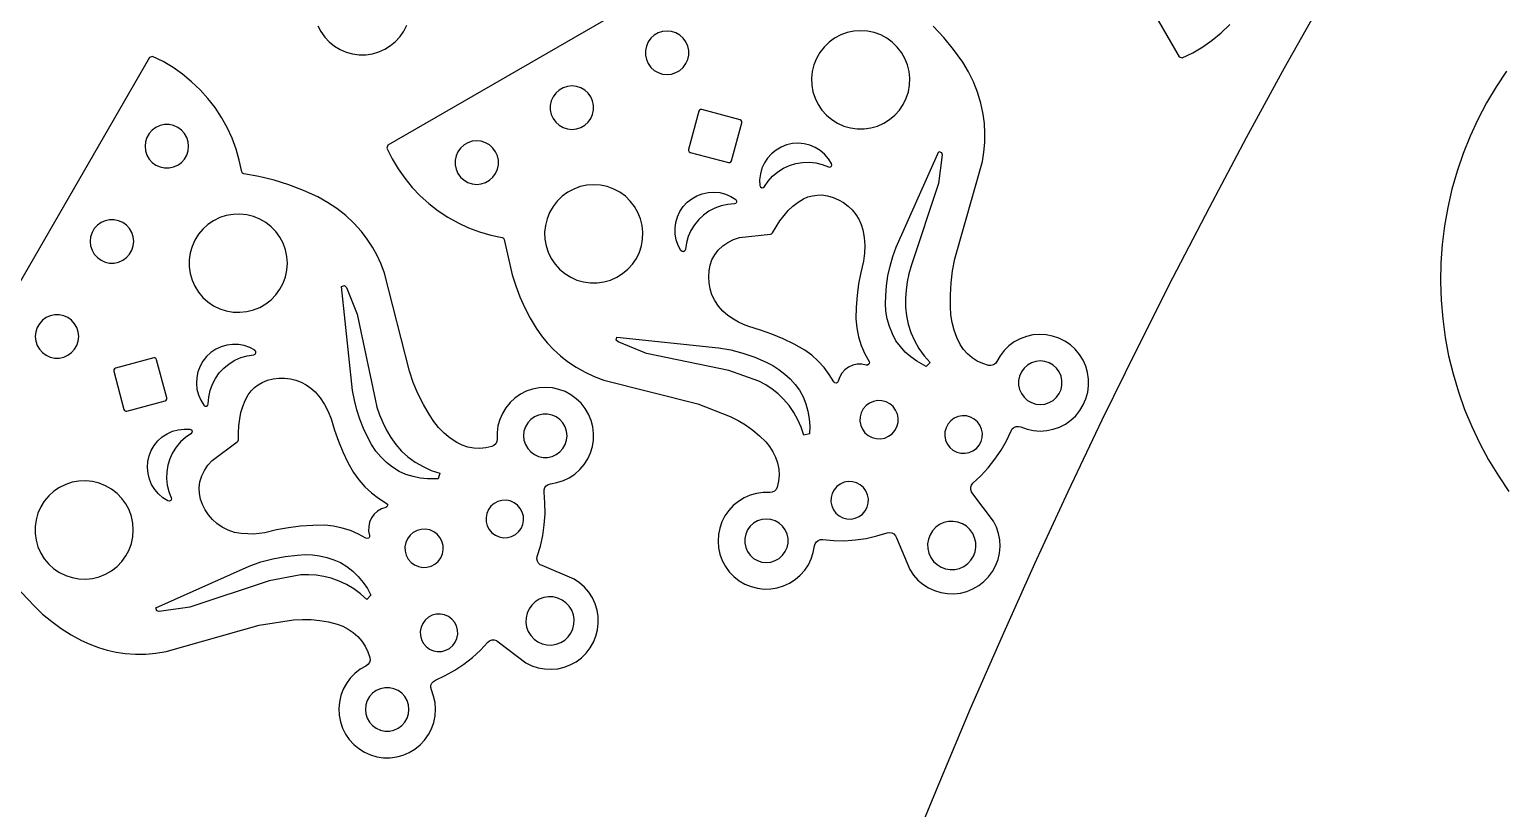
# Model space of a CAD drawing. Extents: x 0 to 1250, y 0 to 2500.
# Drawn here: x 885.3 to 946.1, y 533.3 to 565.5 of the extents above; entities that cross this region are included whole.
import ezdxf

# ---------------------------------------------------------------- set-up
doc = ezdxf.new("R2010")
doc.units = 0
doc.layers.get('0').update_dxf_attribs({"linetype": 'CONTINUOUS', "lineweight": 25})

msp = doc.modelspace()

# ---------------------------------------------------------------- linework, layer by layer
for points in [[(920.886, 584.994), (932.797, 564.365), (932.924, 564.324), (933.357, 564.538), (933.772, 564.785), (934.167, 565.062), (934.54, 565.368), (934.889, 565.701)], [(920.709, 572.623), (900.08, 560.712), (900.039, 560.585), (900.253, 560.152), (900.5, 559.737), (900.777, 559.342), (901.083, 558.969), (901.416, 558.62), (901.775, 558.297), (902.157, 558.001), (902.56, 557.736), (902.982, 557.501), (903.42, 557.299), (903.872, 557.13), (904.336, 556.996), (904.808, 556.898), (904.862, 556.87), (904.89, 556.816), (905.226, 555.355), (905.37, 554.889), (905.541, 554.433), (905.739, 553.988), (905.964, 553.556), (906.214, 553.138), (906.433, 552.828), (906.673, 552.534), (906.934, 552.259), (907.214, 552.002), (907.512, 551.767), (907.864, 551.533), (908.232, 551.325), (908.615, 551.143), (909.009, 550.99), (912.9, 550.015), (914.237, 549.492), (914.56, 549.325), (914.87, 549.136), (915.166, 548.924), (915.445, 548.691), (915.706, 548.438), (915.865, 548.242), (916.001, 548.029), (916.111, 547.802), (916.195, 547.564), (916.243, 547.315), (916.257, 547.061), (916.237, 546.809), (916.183, 546.561), (916.139, 546.468), (916.067, 546.395), (915.974, 546.351), (915.872, 546.341), (915.597, 546.341), (915.325, 546.304), (915.061, 546.23), (914.809, 546.12), (914.574, 545.977), (914.362, 545.802), (914.175, 545.601), (914.018, 545.376), (913.893, 545.131), (913.802, 544.871), (913.749, 544.602), (913.732, 544.328), (913.754, 544.054), (913.812, 543.785), (913.907, 543.527), (914.037, 543.285), (914.198, 543.063), (914.389, 542.864), (914.604, 542.694), (914.841, 542.555), (915.095, 542.45), (915.361, 542.381), (915.634, 542.348), (915.909, 542.354), (916.18, 542.397), (916.443, 542.476), (916.693, 542.592), (916.924, 542.74), (917.133, 542.918), (917.315, 543.124), (917.468, 543.352), (917.588, 543.6), (917.672, 543.861), (917.721, 544.132), (917.746, 544.225), (917.8, 544.305), (917.877, 544.364), (917.969, 544.395), (918.065, 544.396), (918.514, 544.356), (918.964, 544.35), (919.413, 544.38), (919.858, 544.445), (920.297, 544.544), (920.727, 544.678), (920.822, 544.691), (920.917, 544.674), (921.002, 544.628), (921.067, 544.557), (921.106, 544.469), (921.663, 543.151), (921.815, 542.924), (921.996, 542.721), (922.204, 542.544), (922.434, 542.397), (922.682, 542.282), (922.943, 542.203), (923.213, 542.159), (923.486, 542.153), (923.757, 542.184), (924.021, 542.252), (924.274, 542.355), (924.51, 542.491), (924.726, 542.659), (924.917, 542.854), (925.079, 543.073), (925.21, 543.313), (925.308, 543.568), (925.369, 543.834), (925.394, 544.105), (925.382, 544.378), (925.332, 544.647), (925.247, 544.906), (925.127, 545.151), (924.263, 546.292), (924.207, 546.37), (924.178, 546.462), (924.18, 546.558), (924.212, 546.649), (924.272, 546.725), (924.6, 547.033), (924.903, 547.364), (925.181, 547.718), (925.432, 548.091), (925.655, 548.482), (925.847, 548.889), (925.896, 548.972), (925.969, 549.036), (926.058, 549.073), (926.155, 549.079), (926.248, 549.055), (926.507, 548.961), (926.775, 548.904), (927.049, 548.884), (927.324, 548.902), (927.593, 548.957), (927.852, 549.049), (928.096, 549.175), (928.32, 549.334), (928.521, 549.522), (928.694, 549.735), (928.836, 549.97), (928.944, 550.223), (929.017, 550.488), (929.053, 550.76), (929.051, 551.035), (929.012, 551.307), (928.935, 551.571), (928.823, 551.822), (928.678, 552.055), (928.502, 552.267), (928.299, 552.452), (928.073, 552.607), (927.827, 552.73), (927.567, 552.818), (927.297, 552.87), (927.022, 552.884), (926.749, 552.86), (926.481, 552.799), (926.224, 552.702), (925.982, 552.571), (925.761, 552.408), (925.565, 552.216), (925.396, 551.999), (925.259, 551.76), (925.199, 551.677), (925.115, 551.619), (925.016, 551.593), (924.914, 551.601), (924.676, 551.676), (924.45, 551.783), (924.241, 551.918), (924.051, 552.08), (923.885, 552.266), (923.745, 552.472), (923.602, 552.763), (923.489, 553.066), (923.407, 553.38), (923.357, 553.7), (923.339, 554.023), (923.338, 554.524), (923.369, 555.024), (923.433, 555.521), (923.529, 556.012), (924.666, 560.035), (924.727, 560.426), (924.762, 560.82), (924.769, 561.216), (924.748, 561.611), (924.701, 562.003), (924.602, 562.457), (924.466, 562.901), (924.294, 563.333), (924.087, 563.748), (923.847, 564.146), (923.472, 564.669), (923.066, 565.169), (922.63, 565.643)], [(921.651, 531.342), (922.896, 534.378), (924.175, 537.401), (925.487, 540.409), (926.832, 543.403), (928.21, 546.382), (929.62, 549.345), (931.064, 552.292), (932.539, 555.224), (934.047, 558.139), (935.588, 561.037), (937.159, 563.918), (938.763, 566.781)], [(897.183, 565.657), (897.309, 565.413), (897.468, 565.189), (897.656, 564.988), (897.869, 564.815), (898.104, 564.673), (898.357, 564.565), (898.622, 564.492), (898.894, 564.456), (899.169, 564.458), (899.441, 564.497), (899.705, 564.574), (899.956, 564.686), (900.189, 564.831), (900.4, 565.007), (900.586, 565.21), (900.741, 565.436), (900.864, 565.682)], [(884.426, 542.745), (885.448, 541.648), (885.805, 541.316), (886.181, 541.007), (886.575, 540.721), (886.986, 540.459), (887.411, 540.222), (887.756, 540.063), (888.111, 539.929), (888.475, 539.82), (888.845, 539.738), (889.221, 539.683), (889.643, 539.657), (890.066, 539.66), (890.488, 539.694), (890.906, 539.759), (894.763, 540.86), (896.182, 541.075), (896.545, 541.093), (896.909, 541.084), (897.271, 541.048), (897.629, 540.986), (897.982, 540.897), (898.218, 540.807), (898.441, 540.691), (898.65, 540.549), (898.842, 540.385), (899.008, 540.193), (899.147, 539.981), (899.256, 539.752), (899.333, 539.51), (899.341, 539.408), (899.315, 539.309), (899.257, 539.224), (899.174, 539.164), (898.936, 539.027), (898.719, 538.859), (898.527, 538.662), (898.364, 538.441), (898.232, 538.2), (898.135, 537.943), (898.074, 537.675), (898.051, 537.401), (898.065, 537.127), (898.116, 536.857), (898.204, 536.596), (898.327, 536.351), (898.483, 536.124), (898.668, 535.921), (898.879, 535.745), (899.112, 535.6), (899.363, 535.488), (899.627, 535.412), (899.899, 535.372), (900.174, 535.37), (900.447, 535.406), (900.711, 535.479), (900.964, 535.587), (901.199, 535.73), (901.413, 535.902), (901.601, 536.103), (901.759, 536.327), (901.885, 536.572), (901.977, 536.831), (902.032, 537.1), (902.05, 537.374), (902.03, 537.648), (901.973, 537.917), (901.879, 538.175), (901.855, 538.269), (901.862, 538.365), (901.899, 538.455), (901.962, 538.527), (902.046, 538.576), (902.454, 538.766), (902.847, 538.986), (903.221, 539.236), (903.574, 539.515), (903.904, 539.821), (904.21, 540.151), (904.286, 540.211), (904.376, 540.243), (904.473, 540.246), (904.565, 540.217), (904.643, 540.161), (905.784, 539.297), (906.029, 539.177), (906.288, 539.091), (906.556, 539.042), (906.829, 539.029), (907.101, 539.054), (907.367, 539.116), (907.622, 539.213), (907.861, 539.344), (908.081, 539.507), (908.276, 539.697), (908.443, 539.913), (908.58, 540.15), (908.683, 540.402), (908.75, 540.667), (908.781, 540.938), (908.775, 541.211), (908.732, 541.48), (908.652, 541.741), (908.538, 541.989), (908.391, 542.219), (908.214, 542.427), (908.01, 542.609), (907.784, 542.761), (906.465, 543.317), (906.377, 543.357), (906.307, 543.422), (906.26, 543.506), (906.243, 543.601), (906.257, 543.696), (906.386, 544.127), (906.483, 544.566), (906.547, 545.011), (906.578, 545.46), (906.575, 545.91), (906.539, 546.358), (906.539, 546.455), (906.571, 546.546), (906.63, 546.623), (906.71, 546.677), (906.803, 546.703), (907.073, 546.751), (907.335, 546.836), (907.582, 546.956), (907.811, 547.108), (908.016, 547.291), (908.195, 547.499), (908.343, 547.731), (908.458, 547.98), (908.538, 548.243), (908.581, 548.515), (908.586, 548.79), (908.554, 549.062), (908.485, 549.328), (908.379, 549.582), (908.24, 549.819), (908.07, 550.035), (907.872, 550.225), (907.65, 550.387), (907.407, 550.516), (907.149, 550.611), (906.881, 550.67), (906.607, 550.691), (906.333, 550.675), (906.063, 550.621), (905.804, 550.531), (905.559, 550.406), (905.334, 550.249), (905.132, 550.062), (904.958, 549.849), (904.815, 549.615), (904.705, 549.363), (904.63, 549.098), (904.593, 548.826), (904.594, 548.551), (904.583, 548.449), (904.539, 548.357), (904.467, 548.285), (904.374, 548.241), (904.131, 548.187), (903.882, 548.166), (903.633, 548.179), (903.388, 548.224), (903.151, 548.302), (902.927, 548.411), (902.658, 548.591), (902.408, 548.797), (902.18, 549.028), (901.977, 549.28), (901.799, 549.551), (901.548, 549.984), (901.325, 550.433), (901.132, 550.895), (900.969, 551.368), (899.943, 555.421), (899.8, 555.79), (899.633, 556.149), (899.441, 556.494), (899.226, 556.826), (898.989, 557.143), (898.676, 557.486), (898.337, 557.803), (897.972, 558.091), (897.585, 558.347), (897.178, 558.571), (896.591, 558.837), (895.99, 559.066), (895.376, 559.26), (894.751, 559.415), (894.118, 559.533), (894.065, 559.561), (894.037, 559.615), (893.938, 560.087), (893.804, 560.551), (893.635, 561.003), (893.433, 561.442), (893.199, 561.864), (892.933, 562.267), (892.638, 562.649), (892.315, 563.007), (891.966, 563.34), (891.592, 563.646), (891.197, 563.924), (890.782, 564.17), (890.35, 564.385), (890.222, 564.343), (878.312, 543.714)], [(946.332, 563.773), (945.904, 563.13), (945.51, 562.466), (945.151, 561.782), (944.828, 561.08), (944.541, 560.363), (944.291, 559.632), (944.079, 558.889), (943.906, 558.136), (943.772, 557.376), (943.677, 556.609), (943.622, 555.839), (943.607, 555.066), (943.631, 554.294), (943.695, 553.524), (943.799, 552.759), (943.941, 552), (944.123, 551.249), (944.343, 550.509), (944.601, 549.781), (944.896, 549.067), (945.228, 548.369), (945.595, 547.689), (945.996, 547.029), (946.431, 546.391)]]:
    msp.add_lwpolyline(points)
for points in [[(910.846, 564.086), (910.957, 563.934), (911.096, 563.808), (911.259, 563.714), (911.438, 563.655), (911.625, 563.636), (911.813, 563.655), (911.991, 563.714), (912.154, 563.808), (912.294, 563.934), (912.405, 564.086), (912.481, 564.258), (912.52, 564.442), (912.52, 564.63), (912.481, 564.814), (912.405, 564.986), (912.294, 565.138), (912.154, 565.264), (911.991, 565.358), (911.812, 565.416), (911.625, 565.436), (911.438, 565.416), (911.259, 565.358), (911.096, 565.264), (910.957, 565.138), (910.846, 564.986), (910.769, 564.814), (910.73, 564.63), (910.73, 564.442), (910.769, 564.258)], [(917.87, 562.398), (918.029, 562.163), (918.219, 561.953), (918.436, 561.77), (918.676, 561.62), (918.935, 561.505), (919.208, 561.427), (919.489, 561.387), (919.772, 561.387), (920.053, 561.427), (920.326, 561.505), (920.585, 561.62), (920.825, 561.77), (921.042, 561.953), (921.232, 562.163), (921.391, 562.398), (921.515, 562.653), (921.603, 562.923), (921.652, 563.202), (921.662, 563.486), (921.632, 563.768), (921.564, 564.043), (921.457, 564.306), (921.316, 564.551), (921.141, 564.775), (920.937, 564.972), (920.708, 565.139), (920.457, 565.272), (920.191, 565.369), (919.913, 565.428), (919.63, 565.448), (919.348, 565.428), (919.07, 565.369), (918.804, 565.272), (918.553, 565.139), (918.324, 564.972), (918.12, 564.775), (917.945, 564.551), (917.804, 564.306), (917.697, 564.043), (917.629, 563.768), (917.599, 563.486), (917.609, 563.202), (917.658, 562.923), (917.746, 562.653)], [(906.912, 561.814), (907.022, 561.662), (907.162, 561.536), (907.325, 561.442), (907.504, 561.384), (907.691, 561.364), (907.878, 561.384), (908.057, 561.442), (908.22, 561.536), (908.36, 561.662), (908.47, 561.814), (908.547, 561.986), (908.586, 562.17), (908.586, 562.358), (908.547, 562.542), (908.47, 562.714), (908.36, 562.866), (908.22, 562.992), (908.057, 563.086), (907.878, 563.145), (907.691, 563.164), (907.504, 563.145), (907.325, 563.086), (907.162, 562.992), (907.022, 562.866), (906.912, 562.714), (906.835, 562.542), (906.796, 562.358), (906.796, 562.17), (906.835, 561.986)], [(912.586, 560.416), (914.167, 559.992), (914.219, 559.992), (914.263, 560.018), (914.289, 560.063), (914.713, 561.644), (914.713, 561.696), (914.687, 561.741), (914.642, 561.767), (913.061, 562.19), (913.009, 562.19), (912.965, 562.164), (912.939, 562.119), (912.515, 560.539), (912.515, 560.487), (912.541, 560.442)], [(890.492, 559.887), (890.664, 559.811), (890.848, 559.772), (891.036, 559.772), (891.22, 559.811), (891.392, 559.887), (891.544, 559.998), (891.67, 560.138), (891.764, 560.301), (891.822, 560.48), (891.842, 560.667), (891.822, 560.854), (891.764, 561.033), (891.67, 561.196), (891.544, 561.336), (891.392, 561.446), (891.22, 561.523), (891.036, 561.562), (890.848, 561.562), (890.664, 561.523), (890.492, 561.446), (890.34, 561.336), (890.214, 561.196), (890.12, 561.033), (890.061, 560.854), (890.042, 560.667), (890.061, 560.48), (890.12, 560.301), (890.214, 560.138), (890.34, 559.998)], [(902.977, 559.543), (903.088, 559.391), (903.228, 559.265), (903.391, 559.171), (903.569, 559.112), (903.757, 559.093), (903.944, 559.112), (904.123, 559.171), (904.286, 559.265), (904.425, 559.391), (904.536, 559.543), (904.613, 559.715), (904.652, 559.899), (904.652, 560.087), (904.613, 560.271), (904.536, 560.443), (904.425, 560.595), (904.286, 560.721), (904.123, 560.815), (903.944, 560.873), (903.757, 560.893), (903.57, 560.873), (903.391, 560.815), (903.228, 560.721), (903.088, 560.595), (902.977, 560.443), (902.901, 560.271), (902.862, 560.087), (902.861, 559.899), (902.901, 559.715)], [(915.461, 559.04), (915.487, 558.984), (915.54, 558.954), (915.601, 558.96), (915.647, 559), (915.803, 559.228), (915.989, 559.433), (916.2, 559.61), (916.433, 559.759), (916.684, 559.874), (916.948, 559.955), (917.221, 560), (917.497, 560.008), (917.772, 559.979), (918.04, 559.914), (918.297, 559.813), (918.358, 559.805), (918.412, 559.834), (918.439, 559.889), (918.428, 559.95), (918.299, 560.155), (918.14, 560.338), (917.955, 560.495), (917.748, 560.621), (917.524, 560.714), (917.288, 560.772), (917.047, 560.793), (916.805, 560.777), (916.568, 560.724), (916.342, 560.635), (916.133, 560.513), (915.945, 560.36), (915.782, 560.18), (915.649, 559.978), (915.548, 559.757), (915.482, 559.524), (915.453, 559.283)], [(922.333, 551.558), (922.139, 551.662), (921.952, 551.777), (921.704, 551.953), (921.475, 552.155), (921.27, 552.38), (921.089, 552.625), (920.939, 552.911), (920.819, 553.211), (920.731, 553.522), (920.675, 553.84), (920.652, 554.162), (920.663, 554.485), (920.698, 554.897), (920.759, 555.305), (920.845, 555.709), (920.957, 556.107), (921.093, 556.497), (922.855, 560.449), (922.97, 560.414), (923.001, 560.307), (922.841, 559.127), (921.719, 555.721), (921.624, 555.392), (921.553, 555.056), (921.507, 554.716), (921.486, 554.374), (921.487, 554.015), (921.524, 553.659), (921.596, 553.308), (921.704, 552.966), (921.855, 552.627), (922.04, 552.305), (922.256, 552.003), (922.501, 551.725)], [(906.833, 556.026), (906.992, 555.791), (907.182, 555.581), (907.399, 555.398), (907.639, 555.248), (907.898, 555.133), (908.171, 555.054), (908.452, 555.015), (908.735, 555.015), (909.016, 555.054), (909.289, 555.133), (909.548, 555.248), (909.788, 555.398), (910.005, 555.58), (910.195, 555.791), (910.354, 556.026), (910.478, 556.281), (910.566, 556.551), (910.615, 556.83), (910.625, 557.114), (910.595, 557.396), (910.527, 557.671), (910.42, 557.934), (910.279, 558.179), (910.104, 558.403), (909.9, 558.6), (909.671, 558.766), (909.42, 558.9), (909.154, 558.997), (908.876, 559.056), (908.594, 559.075), (908.311, 559.055), (908.033, 558.997), (907.767, 558.9), (907.516, 558.766), (907.287, 558.6), (907.083, 558.403), (906.908, 558.179), (906.767, 557.934), (906.66, 557.671), (906.592, 557.396), (906.562, 557.114), (906.572, 556.83), (906.621, 556.551), (906.709, 556.281)], [(912.356, 556.34), (912.304, 556.307), (912.242, 556.312), (912.195, 556.351), (912.082, 556.566), (912.003, 556.795), (911.96, 557.034), (911.954, 557.276), (911.985, 557.517), (912.053, 557.75), (912.156, 557.969), (912.291, 558.171), (912.455, 558.349), (912.645, 558.5), (912.855, 558.621), (913.082, 558.707), (913.319, 558.758), (913.561, 558.772), (913.803, 558.749), (914.038, 558.689), (914.261, 558.594), (914.466, 558.466), (914.502, 558.416), (914.502, 558.355), (914.467, 558.305), (914.408, 558.285), (914.133, 558.264), (913.863, 558.205), (913.603, 558.111), (913.358, 557.983), (913.133, 557.824), (912.931, 557.636), (912.756, 557.422), (912.611, 557.187), (912.498, 556.935), (912.421, 556.669), (912.38, 556.396)], [(918.671, 550.893), (918.617, 550.867), (918.559, 550.877), (918.516, 550.918), (918.33, 551.225), (918.114, 551.513), (917.873, 551.779), (917.606, 552.02), (917.317, 552.234), (916.878, 552.481), (916.426, 552.702), (915.961, 552.897), (915.487, 553.066), (915.003, 553.207), (914.783, 553.294), (914.571, 553.397), (914.368, 553.517), (914.139, 553.668), (913.931, 553.848), (913.75, 554.053), (913.597, 554.281), (913.475, 554.527), (913.403, 554.766), (913.36, 555.012), (913.347, 555.261), (913.365, 555.51), (913.406, 555.743), (913.482, 555.967), (913.593, 556.177), (913.734, 556.367), (913.924, 556.543), (914.137, 556.691), (914.369, 556.807), (914.615, 556.889), (915.898, 557.033), (915.949, 557.046), (915.987, 557.084), (916.129, 557.337), (916.288, 557.579), (916.465, 557.808), (916.637, 558.011), (916.829, 558.194), (917.04, 558.356), (917.268, 558.493), (917.446, 558.571), (917.634, 558.623), (917.827, 558.65), (918.022, 558.652), (918.258, 558.615), (918.488, 558.549), (918.708, 558.457), (918.915, 558.338), (919.106, 558.194), (919.278, 558.033), (919.427, 557.852), (919.552, 557.652), (919.651, 557.438), (919.721, 557.213), (919.776, 556.892), (919.799, 556.567), (919.788, 556.241), (919.743, 555.918), (919.63, 555.447), (919.541, 554.971), (919.478, 554.491), (919.441, 554.009), (919.429, 553.525), (919.466, 553.153), (919.539, 552.787), (919.649, 552.431), (919.795, 552.087), (919.974, 551.76), (919.988, 551.702), (919.967, 551.646), (919.918, 551.612), (919.858, 551.612), (919.675, 551.649), (919.487, 551.648), (919.304, 551.608), (919.133, 551.532), (918.981, 551.422), (918.855, 551.283), (918.761, 551.122), (918.701, 550.944)], [(888.22, 555.953), (888.392, 555.877), (888.576, 555.837), (888.764, 555.837), (888.948, 555.877), (889.12, 555.953), (889.272, 556.064), (889.398, 556.203), (889.492, 556.366), (889.551, 556.545), (889.57, 556.733), (889.551, 556.92), (889.492, 557.099), (889.398, 557.262), (889.272, 557.401), (889.12, 557.512), (888.948, 557.588), (888.764, 557.628), (888.576, 557.628), (888.392, 557.588), (888.22, 557.512), (888.068, 557.401), (887.942, 557.262), (887.848, 557.099), (887.79, 556.92), (887.77, 556.732), (887.79, 556.545), (887.848, 556.366), (887.942, 556.204), (888.068, 556.064)], [(892.876, 554.07), (893.13, 553.945), (893.4, 553.858), (893.679, 553.808), (893.963, 553.799), (894.245, 553.828), (894.52, 553.897), (894.783, 554.003), (895.028, 554.145), (895.252, 554.319), (895.449, 554.523), (895.616, 554.753), (895.749, 555.003), (895.846, 555.27), (895.905, 555.547), (895.925, 555.83), (895.905, 556.113), (895.846, 556.39), (895.749, 556.657), (895.616, 556.907), (895.449, 557.137), (895.252, 557.34), (895.028, 557.515), (894.783, 557.657), (894.52, 557.763), (894.245, 557.832), (893.963, 557.861), (893.679, 557.851), (893.4, 557.802), (893.13, 557.715), (892.875, 557.59), (892.64, 557.432), (892.43, 557.242), (892.247, 557.025), (892.097, 556.784), (891.982, 556.525), (891.904, 556.253), (891.864, 555.972), (891.864, 555.688), (891.904, 555.407), (891.982, 555.135), (892.097, 554.876), (892.247, 554.635), (892.43, 554.418), (892.64, 554.228)], [(902.161, 546.913), (901.941, 546.906), (901.721, 546.913), (901.418, 546.941), (901.12, 547.001), (900.829, 547.093), (900.55, 547.216), (900.277, 547.388), (900.023, 547.588), (899.791, 547.813), (899.584, 548.06), (899.403, 548.328), (899.251, 548.613), (899.075, 548.987), (898.924, 549.371), (898.796, 549.764), (898.694, 550.164), (898.618, 550.57), (898.167, 554.873), (898.285, 554.901), (898.364, 554.824), (898.816, 553.721), (899.548, 550.211), (899.63, 549.878), (899.736, 549.552), (899.866, 549.235), (900.02, 548.928), (900.199, 548.618), (900.41, 548.328), (900.648, 548.06), (900.912, 547.817), (901.213, 547.6), (901.533, 547.413), (901.871, 547.26), (902.223, 547.141)], [(885.949, 552.019), (886.121, 551.942), (886.305, 551.903), (886.493, 551.903), (886.677, 551.942), (886.849, 552.019), (887.001, 552.129), (887.127, 552.269), (887.221, 552.432), (887.279, 552.611), (887.299, 552.798), (887.279, 552.985), (887.221, 553.164), (887.127, 553.327), (887.001, 553.467), (886.849, 553.578), (886.677, 553.654), (886.493, 553.693), (886.305, 553.693), (886.121, 553.654), (885.949, 553.578), (885.797, 553.467), (885.671, 553.327), (885.576, 553.164), (885.518, 552.985), (885.499, 552.798), (885.518, 552.611), (885.577, 552.432), (885.671, 552.269), (885.797, 552.129)], [(917.246, 550.295), (917.363, 550.005), (917.448, 549.705), (917.501, 549.397), (917.522, 549.086), (917.511, 548.774), (917.282, 548.712), (917.174, 549.04), (917.034, 549.356), (916.865, 549.658), (916.668, 549.942), (916.444, 550.206), (916.215, 550.424), (915.967, 550.623), (915.703, 550.799), (915.425, 550.951), (914.172, 551.397), (910.78, 552.094), (909.6, 552.57), (909.523, 552.65), (909.55, 552.767), (913.756, 552.333), (914.263, 552.239), (914.762, 552.106), (915.25, 551.936), (915.723, 551.729), (915.994, 551.592), (916.251, 551.43), (916.492, 551.245), (916.715, 551.04), (916.919, 550.814), (917.101, 550.571)], [(892.469, 549.957), (892.518, 549.921), (892.58, 549.921), (892.63, 549.957), (892.649, 550.015), (892.671, 550.29), (892.729, 550.56), (892.823, 550.82), (892.951, 551.065), (893.111, 551.29), (893.299, 551.493), (893.513, 551.668), (893.748, 551.813), (894, 551.925), (894.265, 552.003), (894.538, 552.044), (894.595, 552.068), (894.627, 552.12), (894.623, 552.181), (894.583, 552.228), (894.369, 552.341), (894.14, 552.42), (893.901, 552.463), (893.658, 552.469), (893.418, 552.438), (893.185, 552.37), (892.965, 552.268), (892.764, 552.133), (892.585, 551.969), (892.434, 551.779), (892.314, 551.568), (892.227, 551.342), (892.176, 551.105), (892.162, 550.862), (892.185, 550.621), (892.245, 550.386), (892.34, 550.163)], [(889.29, 549.711), (890.871, 550.134), (890.916, 550.16), (890.942, 550.205), (890.942, 550.257), (890.518, 551.838), (890.493, 551.882), (890.448, 551.908), (890.396, 551.908), (888.815, 551.485), (888.77, 551.459), (888.744, 551.414), (888.744, 551.362), (889.168, 549.781), (889.194, 549.736), (889.239, 549.711)], [(926.278, 550.434), (926.388, 550.282), (926.528, 550.156), (926.691, 550.062), (926.87, 550.004), (927.057, 549.984), (927.244, 550.004), (927.423, 550.062), (927.586, 550.156), (927.726, 550.282), (927.836, 550.434), (927.913, 550.606), (927.952, 550.79), (927.952, 550.978), (927.913, 551.162), (927.836, 551.334), (927.726, 551.486), (927.586, 551.612), (927.423, 551.706), (927.244, 551.765), (927.057, 551.784), (926.87, 551.765), (926.691, 551.706), (926.528, 551.612), (926.388, 551.487), (926.278, 551.334), (926.201, 551.162), (926.162, 550.978), (926.162, 550.79), (926.201, 550.606)], [(899.322, 544.506), (899.288, 544.457), (899.233, 544.436), (899.175, 544.45), (898.86, 544.623), (898.53, 544.765), (898.187, 544.874), (897.836, 544.949), (897.479, 544.99), (896.975, 544.984), (896.473, 544.95), (895.973, 544.887), (895.478, 544.796), (894.988, 544.676), (894.755, 544.641), (894.519, 544.625), (894.283, 544.627), (894.009, 544.643), (893.74, 544.695), (893.48, 544.782), (893.233, 544.903), (893.005, 545.055), (892.823, 545.226), (892.663, 545.417), (892.527, 545.627), (892.418, 545.851), (892.337, 546.074), (892.291, 546.306), (892.282, 546.543), (892.309, 546.778), (892.386, 547.026), (892.496, 547.26), (892.639, 547.476), (892.811, 547.67), (893.85, 548.437), (893.888, 548.474), (893.901, 548.526), (893.898, 548.816), (893.915, 549.105), (893.954, 549.392), (894.001, 549.653), (894.076, 549.908), (894.178, 550.154), (894.306, 550.386), (894.422, 550.543), (894.559, 550.682), (894.712, 550.802), (894.88, 550.901), (895.103, 550.987), (895.335, 551.045), (895.572, 551.075), (895.811, 551.075), (896.048, 551.047), (896.277, 550.993), (896.498, 550.91), (896.706, 550.8), (896.898, 550.664), (897.071, 550.504), (897.28, 550.254), (897.462, 549.983), (897.615, 549.696), (897.738, 549.394), (897.875, 548.929), (898.036, 548.473), (898.222, 548.026), (898.431, 547.589), (898.663, 547.164), (898.88, 546.861), (899.127, 546.581), (899.4, 546.327), (899.698, 546.102), (900.016, 545.908), (900.058, 545.865), (900.067, 545.806), (900.042, 545.752), (899.99, 545.723), (899.813, 545.663), (899.651, 545.568), (899.512, 545.442), (899.403, 545.29), (899.326, 545.119), (899.286, 544.936), (899.285, 544.749), (899.322, 544.565)], [(919.703, 548.959), (919.808, 548.816), (919.943, 548.7), (920.1, 548.618), (920.271, 548.572), (920.449, 548.565), (920.623, 548.598), (920.786, 548.669), (920.929, 548.774), (921.045, 548.909), (921.128, 549.066), (921.174, 549.238), (921.18, 549.415), (921.147, 549.589), (921.076, 549.752), (920.971, 549.895), (920.836, 550.011), (920.679, 550.094), (920.508, 550.14), (920.33, 550.146), (920.156, 550.113), (919.993, 550.042), (919.85, 549.937), (919.734, 549.802), (919.651, 549.645), (919.605, 549.474), (919.599, 549.296), (919.632, 549.122)], [(906.139, 547.912), (906.311, 547.835), (906.495, 547.796), (906.683, 547.796), (906.867, 547.835), (907.039, 547.912), (907.191, 548.023), (907.317, 548.162), (907.411, 548.325), (907.469, 548.504), (907.489, 548.691), (907.469, 548.878), (907.411, 549.057), (907.317, 549.22), (907.191, 549.36), (907.039, 549.471), (906.867, 549.547), (906.683, 549.586), (906.495, 549.586), (906.311, 549.547), (906.139, 549.471), (905.986, 549.36), (905.861, 549.22), (905.766, 549.057), (905.708, 548.879), (905.689, 548.691), (905.708, 548.504), (905.766, 548.325), (905.861, 548.162), (905.986, 548.023)], [(923.212, 548.351), (923.315, 548.211), (923.447, 548.097), (923.601, 548.016), (923.769, 547.971), (923.944, 547.964), (924.115, 547.997), (924.274, 548.066), (924.415, 548.17), (924.528, 548.302), (924.61, 548.456), (924.655, 548.624), (924.661, 548.798), (924.629, 548.969), (924.559, 549.129), (924.456, 549.269), (924.324, 549.383), (924.17, 549.464), (924.001, 549.509), (923.827, 549.516), (923.656, 549.483), (923.496, 549.414), (923.356, 549.31), (923.243, 549.178), (923.161, 549.024), (923.116, 548.856), (923.11, 548.682), (923.142, 548.511)], [(891.13, 546.065), (891.1, 546.011), (891.045, 545.985), (890.985, 545.995), (890.779, 546.124), (890.596, 546.283), (890.44, 546.469), (890.313, 546.675), (890.22, 546.899), (890.162, 547.135), (890.141, 547.377), (890.157, 547.619), (890.21, 547.855), (890.299, 548.081), (890.421, 548.291), (890.574, 548.479), (890.754, 548.642), (890.957, 548.775), (891.177, 548.875), (891.411, 548.941), (891.652, 548.97), (891.894, 548.962), (891.95, 548.937), (891.981, 548.884), (891.975, 548.823), (891.934, 548.777), (891.707, 548.62), (891.502, 548.434), (891.324, 548.223), (891.176, 547.99), (891.06, 547.739), (890.979, 547.475), (890.935, 547.203), (890.926, 546.926), (890.955, 546.652), (891.021, 546.383), (891.122, 546.126)], [(886.503, 543.033), (886.758, 542.908), (887.028, 542.821), (887.307, 542.771), (887.591, 542.762), (887.873, 542.791), (888.148, 542.86), (888.411, 542.966), (888.656, 543.108), (888.88, 543.282), (889.077, 543.486), (889.243, 543.716), (889.377, 543.966), (889.474, 544.233), (889.533, 544.51), (889.552, 544.793), (889.533, 545.076), (889.474, 545.353), (889.377, 545.62), (889.243, 545.87), (889.077, 546.1), (888.88, 546.303), (888.656, 546.478), (888.411, 546.62), (888.148, 546.726), (887.873, 546.795), (887.591, 546.824), (887.307, 546.814), (887.028, 546.765), (886.758, 546.678), (886.503, 546.553), (886.268, 546.395), (886.057, 546.205), (885.875, 545.988), (885.725, 545.747), (885.61, 545.488), (885.531, 545.216), (885.492, 544.935), (885.492, 544.651), (885.531, 544.37), (885.61, 544.098), (885.725, 543.839), (885.875, 543.598), (886.058, 543.381), (886.268, 543.191)], [(918.501, 545.631), (918.605, 545.491), (918.737, 545.378), (918.891, 545.296), (919.059, 545.251), (919.233, 545.245), (919.404, 545.277), (919.564, 545.347), (919.704, 545.45), (919.818, 545.582), (919.899, 545.736), (919.944, 545.904), (919.951, 546.078), (919.918, 546.25), (919.849, 546.409), (919.745, 546.549), (919.613, 546.663), (919.459, 546.745), (919.291, 546.79), (919.117, 546.796), (918.945, 546.764), (918.786, 546.694), (918.646, 546.591), (918.532, 546.459), (918.451, 546.305), (918.406, 546.136), (918.399, 545.962), (918.431, 545.791)], [(904.525, 544.575), (904.685, 544.505), (904.856, 544.473), (905.03, 544.479), (905.198, 544.524), (905.352, 544.606), (905.484, 544.719), (905.588, 544.86), (905.657, 545.019), (905.69, 545.191), (905.683, 545.365), (905.638, 545.533), (905.557, 545.687), (905.443, 545.819), (905.303, 545.922), (905.143, 545.992), (904.972, 546.024), (904.798, 546.018), (904.63, 545.973), (904.476, 545.891), (904.344, 545.778), (904.24, 545.638), (904.171, 545.478), (904.138, 545.307), (904.145, 545.133), (904.19, 544.964), (904.271, 544.81), (904.385, 544.678)], [(901.182, 543.347), (901.345, 543.276), (901.52, 543.243), (901.697, 543.25), (901.869, 543.296), (902.026, 543.379), (902.16, 543.495), (902.266, 543.637), (902.337, 543.8), (902.37, 543.975), (902.363, 544.152), (902.317, 544.324), (902.234, 544.481), (902.118, 544.615), (901.975, 544.721), (901.813, 544.792), (901.638, 544.825), (901.461, 544.818), (901.289, 544.772), (901.132, 544.689), (900.998, 544.573), (900.892, 544.43), (900.821, 544.268), (900.788, 544.093), (900.795, 543.916), (900.841, 543.744), (900.924, 543.587), (901.039, 543.453)], [(914.953, 543.896), (915.063, 543.744), (915.203, 543.618), (915.366, 543.524), (915.545, 543.466), (915.732, 543.446), (915.919, 543.465), (916.098, 543.524), (916.261, 543.618), (916.401, 543.744), (916.512, 543.896), (916.588, 544.068), (916.627, 544.252), (916.627, 544.44), (916.588, 544.624), (916.512, 544.796), (916.401, 544.948), (916.261, 545.074), (916.098, 545.168), (915.919, 545.226), (915.732, 545.246), (915.545, 545.226), (915.366, 545.168), (915.203, 545.074), (915.063, 544.948), (914.953, 544.796), (914.876, 544.624), (914.837, 544.44), (914.837, 544.252), (914.876, 544.068)], [(922.529, 543.651), (922.643, 543.492), (922.786, 543.358), (922.952, 543.254), (923.136, 543.185), (923.329, 543.153), (923.525, 543.159), (923.716, 543.204), (923.895, 543.285), (924.054, 543.399), (924.188, 543.542), (924.291, 543.709), (924.36, 543.892), (924.392, 544.086), (924.386, 544.281), (924.342, 544.472), (924.261, 544.651), (924.146, 544.81), (924.003, 544.944), (923.837, 545.048), (923.653, 545.117), (923.46, 545.149), (923.264, 545.142), (923.073, 545.098), (922.895, 545.017), (922.735, 544.903), (922.601, 544.76), (922.498, 544.593), (922.429, 544.41), (922.397, 544.216), (922.403, 544.02), (922.448, 543.83)], [(898.387, 543.276), (898.633, 543.083), (898.857, 542.865), (899.057, 542.626), (899.231, 542.366), (899.376, 542.09), (899.21, 541.922), (898.951, 542.152), (898.672, 542.357), (898.375, 542.533), (898.063, 542.681), (897.737, 542.797), (897.429, 542.872), (897.115, 542.92), (896.799, 542.94), (896.481, 542.933), (895.173, 542.693), (891.887, 541.601), (890.627, 541.423), (890.521, 541.453), (890.486, 541.569), (894.345, 543.296), (894.832, 543.468), (895.33, 543.603), (895.837, 543.699), (896.35, 543.756), (896.654, 543.772), (896.957, 543.761), (897.258, 543.722), (897.555, 543.655), (897.844, 543.562), (898.123, 543.442)], [(906.284, 540.163), (906.462, 540.082), (906.653, 540.037), (906.849, 540.031), (907.042, 540.063), (907.226, 540.132), (907.392, 540.236), (907.535, 540.37), (907.65, 540.529), (907.731, 540.708), (907.775, 540.898), (907.781, 541.094), (907.749, 541.288), (907.68, 541.471), (907.577, 541.638), (907.443, 541.781), (907.284, 541.895), (907.105, 541.976), (906.914, 542.02), (906.718, 542.027), (906.525, 541.995), (906.341, 541.926), (906.175, 541.822), (906.032, 541.688), (905.918, 541.529), (905.837, 541.35), (905.792, 541.159), (905.786, 540.964), (905.818, 540.77), (905.887, 540.587), (905.99, 540.42), (906.124, 540.277)], [(901.806, 539.864), (901.965, 539.795), (902.136, 539.762), (902.31, 539.769), (902.479, 539.814), (902.633, 539.895), (902.765, 540.009), (902.868, 540.149), (902.938, 540.309), (902.97, 540.48), (902.964, 540.654), (902.919, 540.822), (902.837, 540.976), (902.724, 541.108), (902.583, 541.212), (902.424, 541.281), (902.253, 541.314), (902.079, 541.307), (901.91, 541.262), (901.756, 541.181), (901.624, 541.067), (901.521, 540.927), (901.451, 540.767), (901.419, 540.596), (901.425, 540.422), (901.47, 540.254), (901.552, 540.1), (901.665, 539.968)], [(899.6, 536.587), (899.772, 536.511), (899.956, 536.471), (900.144, 536.471), (900.328, 536.511), (900.5, 536.587), (900.653, 536.698), (900.778, 536.837), (900.872, 537), (900.931, 537.179), (900.95, 537.367), (900.931, 537.554), (900.872, 537.733), (900.778, 537.896), (900.652, 538.035), (900.5, 538.146), (900.328, 538.222), (900.144, 538.262), (899.956, 538.262), (899.772, 538.222), (899.6, 538.146), (899.448, 538.035), (899.322, 537.896), (899.228, 537.733), (899.17, 537.554), (899.15, 537.367), (899.17, 537.179), (899.228, 537), (899.322, 536.838), (899.448, 536.698)]]:
    msp.add_lwpolyline(points, close=True)

doc.saveas('drawing.dxf')
